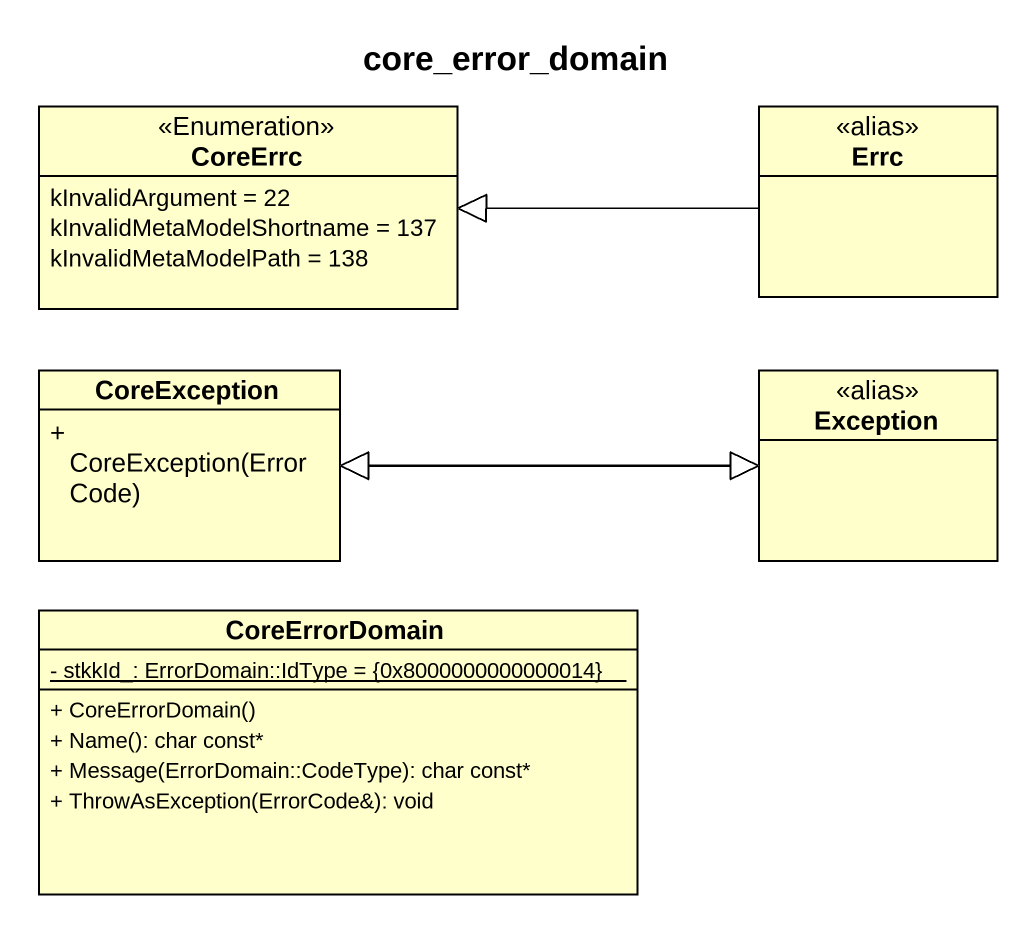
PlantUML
@startuml
title core_error_domain
hide circle
hide empty members
skinparam classAttributeIconSize 0
enum CoreErrc <<Enumeration>> {
  kInvalidArgument = 22
  kInvalidMetaModelShortname = 137
  kInvalidMetaModelPath = 138
}
class Errc <<alias>>
class CoreException {
  + CoreException(ErrorCode)
}
class "Exception" as Exception_ <<alias>>
class CoreErrorDomain {
  {static} - stkkId_: ErrorDomain::IdType = {0x8000000000000014}
  + CoreErrorDomain()
  + Name(): char const*
  + Message(ErrorDomain::CodeType): char const*
  + ThrowAsException(ErrorCode&): void
}
Errc -left-|> CoreErrc
CoreException -right-|> Exception_
Exception_ -left-|> CoreException
@enduml
